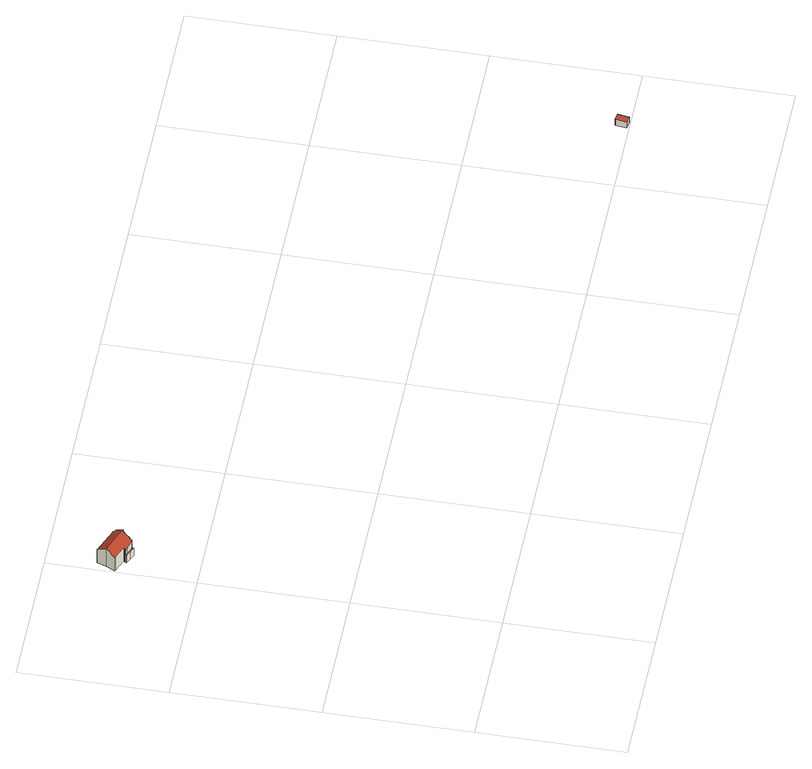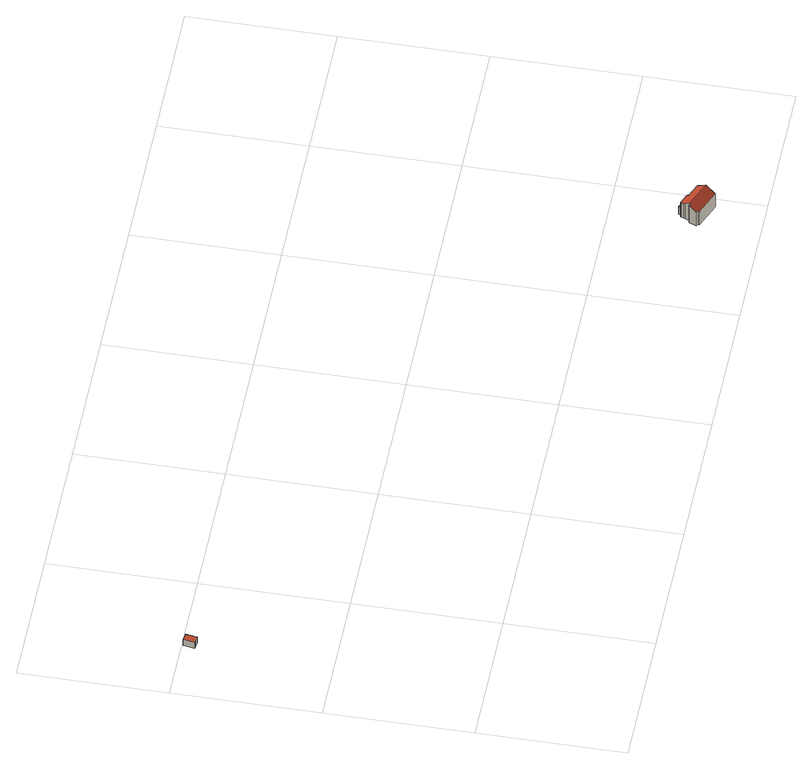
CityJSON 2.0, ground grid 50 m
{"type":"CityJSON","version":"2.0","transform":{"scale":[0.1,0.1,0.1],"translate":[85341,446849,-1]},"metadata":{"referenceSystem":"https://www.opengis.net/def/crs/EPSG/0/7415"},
"CityObjects":{
"building1":{"type":"Building","attributes":{"dak_type":"slanted","data_area":69.77,"data_coverage":0.929,"geconstateerd":false,"gid":11568194,"h_dak_50p":6.41,"h_dak_70p":6.88,"h_dak_max":7.73,"h_dak_min":2.68,"h_maaiveld":-0.61,"kas_warenhuis":false,"lod11_replace":false,"ondergronds_type":"above ground","oorspronkelijkbouwjaar":1951,"pw_actueel":"yes","pw_bron":"ahn3","reconstructie_methode":"tudelft3d-geoflow","reconstruction_skipped":false,"rmse_lod12":1.12,"rmse_lod13":0.856,"rmse_lod22":0.0585,"rn":1,"status":"Pand in gebruik","t_run":140.3,"val3dity_codes_lod12":"[]","val3dity_codes_lod13":"[]","val3dity_codes_lod22":"[]"},"children":["building1-1"]},
"building1-1":{"type":"BuildingPart","parents":["building1"],"geometry":[{"type":"Solid","lod":"2.2","boundaries":[[[[0,1,2,3,4,5,6,7,8,9,10,11,12,13,14,15,16,17,18,19,20,21,22,23,24,25,26]],[[27,17,16,28]],[[29,2,1,30]],[[31,15,14,32]],[[33,12,11,34]],[[32,14,13,35]],[[35,13,12,33]],[[34,11,10,36]],[[36,10,9,37]],[[38,8,7,39]],[[37,9,8,38]],[[40,6,5,41]],[[41,5,4,42]],[[43,21,20,44]],[[28,16,15,31]],[[45,46,47,48]],[[49,50,46,45]],[[51,24,23,52]],[[48,47,22,21,43]],[[42,4,3,53]],[[39,7,6,40]],[[52,23,22,47]],[[53,3,2,29]],[[54,19,18,55]],[[44,20,19,54]],[[55,18,17,27]],[[56,0,26,57]],[[57,26,25,58]],[[58,25,24,51]],[[59,56,50,49]],[[30,1,0,56,59]],[[40,60,31,32,35,33,34,36,37,38,39]],[[56,57,58,51,52,47,46,50]],[[49,45,48,43,44,54,55,27,28,31,60,40,41,42,53,29,30,59]]]],"semantics":{"surfaces":[{"type":"GroundSurface"},{"type":"WallSurface","on_footprint_edge":true},{"type":"WallSurface","on_footprint_edge":false},{"type":"RoofSurface"}],"values":[[0,1,1,1,1,1,1,1,1,1,1,1,1,1,1,2,2,1,1,1,1,1,1,1,1,1,1,1,1,2,1,3,3,3]]}}]},
"building2":{"type":"Building","attributes":{"dak_type":"horizontal","data_area":7.59,"data_coverage":0.733,"geconstateerd":false,"gid":11568532,"h_dak_50p":2.39,"h_dak_70p":2.4,"h_dak_max":2.5,"h_dak_min":2.31,"h_maaiveld":-0.285,"kas_warenhuis":false,"lod11_replace":false,"ondergronds_type":"above ground","oorspronkelijkbouwjaar":2006,"pw_actueel":"yes","pw_bron":"ahn3","reconstructie_methode":"tudelft3d-geoflow","reconstruction_skipped":false,"rmse_lod12":0.0214,"rmse_lod13":0.023,"rmse_lod22":0.0155,"rn":1,"status":"Pand in gebruik","t_run":38.03,"val3dity_codes_lod12":"[]","val3dity_codes_lod13":"[]","val3dity_codes_lod22":"[]"},"children":["building2-1"]},
"building2-1":{"type":"BuildingPart","parents":["building2"],"geometry":[{"type":"Solid","lod":"2.2","boundaries":[[[[61,62,63,64,65,66,67,68,69,70,71,72]],[[73,63,62,74]],[[75,64,63,73]],[[76,65,64,75]],[[77,66,65,76]],[[78,61,72,79]],[[80,67,66,77]],[[81,68,67,80]],[[82,69,68,81]],[[79,72,71,83]],[[84,70,69,82]],[[83,71,70,84]],[[74,62,61,78]],[[84,82,81,80,77,76,75,73,74,78,79,83]]]],"semantics":{"surfaces":[{"type":"GroundSurface"},{"type":"WallSurface","on_footprint_edge":true},{"type":"RoofSurface"}],"values":[[0,1,1,1,1,1,1,1,1,1,1,1,1,2]]}}]}
},
"vertices":[
[53,1244,4],[55,1249,4],[57,1248,4],[55,1252,4],[11,1270,4],[9,1271,4],[22,1302,4],[35,1334,4],[35,1335,4],[123,1299,4],[125,1298,4],[123,1293,4],[130,1290,4],[119,1264,4],[112,1267,4],[111,1265,4],[104,1247,4],[103,1244,4],[99,1233,4],[98,1232,4],[93,1234,4],[91,1230,4],[90,1230,4],[87,1223,4],[70,1231,4],[52,1240,4],[52,1241,4],[103,1244,72],[104,1247,74],[57,1248,63],[55,1249,63],[111,1265,87],[112,1267,85],[130,1290,66],[123,1293,66],[119,1264,85],[125,1298,63],[123,1299,63],[35,1335,63],[35,1334,64],[22,1302,86],[9,1271,64],[11,1270,64],[91,1230,60],[93,1234,63],[64,1240,59],[64,1240,37],[90,1230,38],[90,1230,60],[54,1243,59],[54,1243,37],[70,1231,37],[87,1223,37],[55,1252,64],[98,1232,63],[99,1233,63],[53,1244,37],[52,1241,37],[52,1240,37],[53,1244,59],[23,1301,86],
[2284,46,7],[2290,45,7],[2284,6,7],[2284,5,7],[2283,5,7],[2264,8,7],[2259,8,7],[2259,9,7],[2264,46,7],[2265,49,7],[2266,49,7],[2283,46,7],[2284,6,34],[2290,45,34],[2284,5,34],[2283,5,34],[2264,8,34],[2284,46,34],[2283,46,34],[2259,8,34],[2259,9,34],[2264,46,34],[2266,49,34],[2265,49,34]
]}
